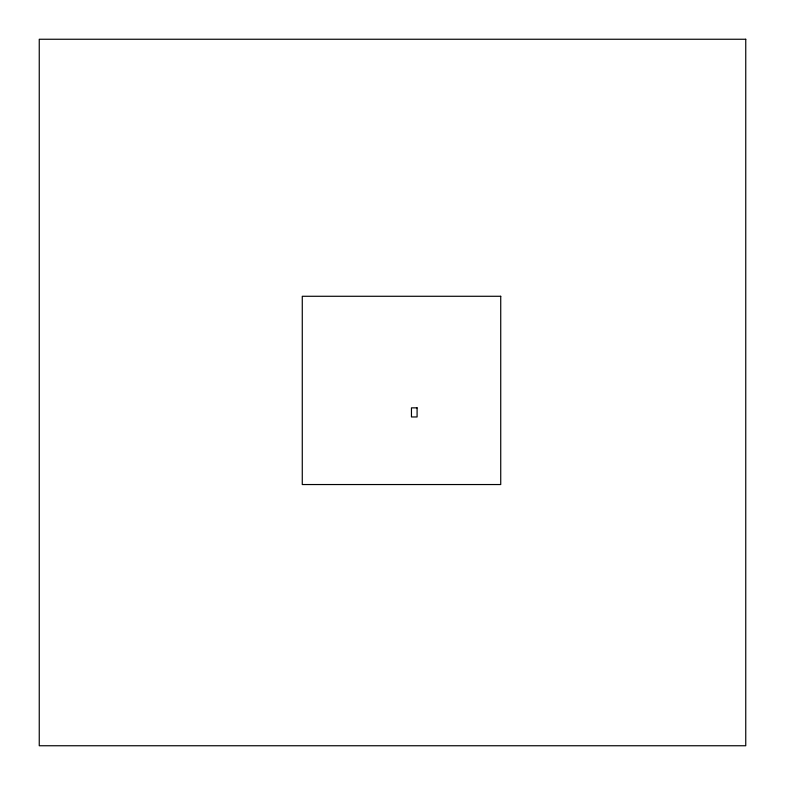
<?xml version="1.0" encoding="UTF-8"?>
<svg xmlns="http://www.w3.org/2000/svg" width="785" height="785" viewBox="0 0 785 785"><rect width="100%" height="100%" fill="white"/><g stroke="black" fill="none" stroke-linecap="round" stroke-linejoin="round"><path stroke-width="1.18" d="M745.75 39.25L39.25 39.25L39.25 745.75L745.75 745.75L745.75 39.25M500.732 296.279L302.274 296.279L302.274 484.541L500.732 484.541L500.732 296.279M417.09 407.857L411.458 407.857L411.458 416.963L417.09 416.963L417.09 407.857"/></g></svg>
